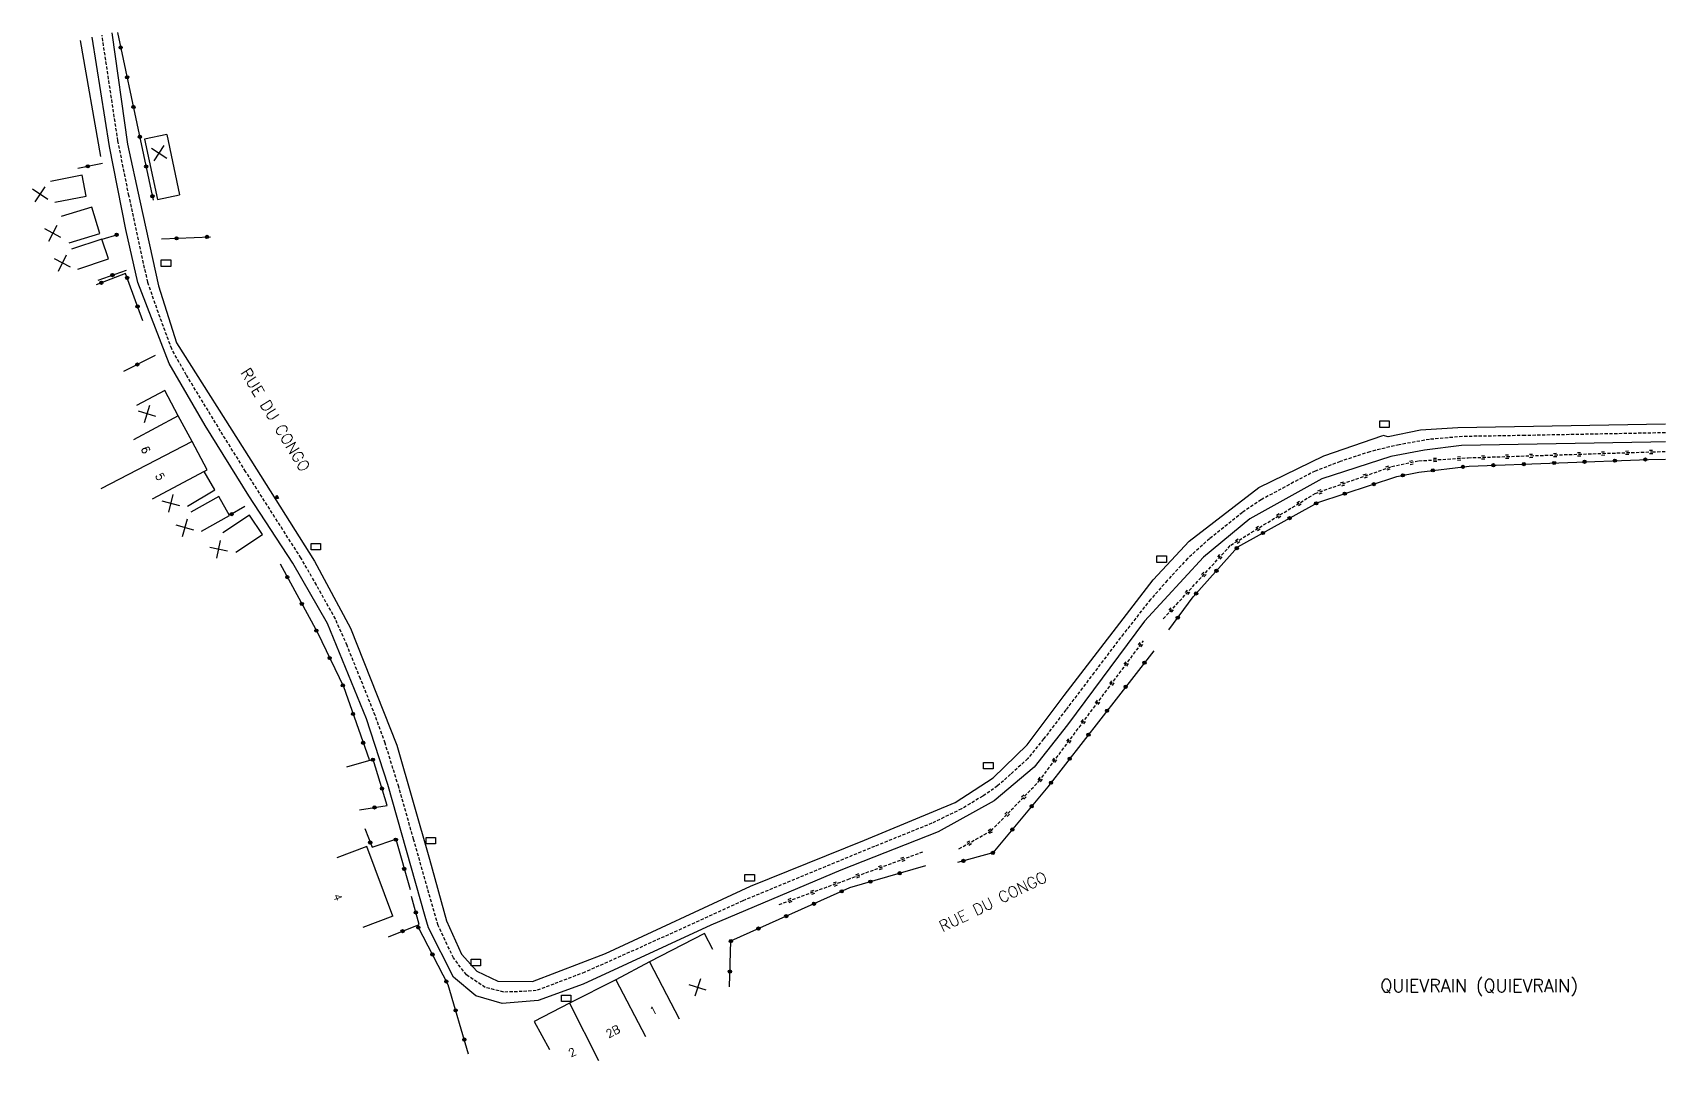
# Model space of a CAD drawing. Header units: millimetres. Extents: x 100679 to 101000, y 122000 to 122912.
# Drawn here: x 100745 to 101000, y 122751.4 to 122911.9 of the extents above; entities that cross this region are included whole.
import ezdxf
from ezdxf.enums import TextEntityAlignment as Align

# ---------------------------------------------------------------- set-up
doc = ezdxf.new("R2010")
doc.units = ezdxf.units.MM
doc.linetypes.add('DASHED', pattern=[0.75, 0.5, -0.25])
doc.layers.get('0').update_dxf_attribs({"linetype": 'CONTINUOUS'})
for name, color, linetype in [('W0001', 6, 'DASHED'), ('W0008', 7, 'CONTINUOUS'), ('W0100', 7, 'CONTINUOUS'), ('W0220', 5, 'DASHED'), ('W0302', 3, 'CONTINUOUS'), ('W0322', 7, 'CONTINUOUS'), ('W0851', 7, 'CONTINUOUS'), ('W0980', 7, 'CONTINUOUS'), ('W0989', 7, 'CONTINUOUS'), ('W0991', 7, 'CONTINUOUS'), ('W1102', 7, 'CONTINUOUS'), ('W1471', 7, 'CONTINUOUS')]:
    doc.layers.add(name, color=color, linetype=linetype)
doc.styles.get("Standard").update_dxf_attribs({"font": 'romans.shx', "width": 0.85})

# ---------------------------------------------------------------- blocks, each defined once
blk = doc.blocks.new('t220o')
at = {"color": 0, "linetype": 'Continuous'}
for p, q in [((-0.25, 0.25), (0.25, 0.25)), ((-0.25, -0.25), (0.25, -0.25))]:
    blk.add_line(p, q, dxfattribs=at)
blk = doc.blocks.new('T1471')
at = {"color": 0, "linetype": 'Continuous', "flags": 128}
blk.add_lwpolyline([(-0.75, -0.5), (-0.75, 0.5), (0.75, 0.5), (0.75, -0.5), (-0.75, -0.5)], dxfattribs=at)
blk = doc.blocks.new('t991o')
at = {"color": 0, "linetype": 'Continuous'}
for p, q in [((-1, 1), (1, -1)), ((-1, -1), (1, 1))]:
    blk.add_line(p, q, dxfattribs=at)
blk = doc.blocks.new('T851')
for p, q in [((-0.25, -0.15), (0, 0.32)), ((0, 0.32), (0.25, -0.15)), ((-0.25, -0.15), (0.25, -0.15))]:
    blk.add_line(p, q)
for major_axis in [(-0.106, 0.106), (-0.0354, 0.0354), (-0.0236, 0.0236)]:
    blk.add_ellipse((0, 0), major_axis=major_axis, ratio=1, start_param=3.926991, end_param=10.210176)
blk = doc.blocks.new('t322o')
at = {"color": 0, "linetype": 'Continuous'}
for radius in [0.25, 0.15]:
    blk.add_circle((0, 0), radius, dxfattribs=at)

msp = doc.modelspace()

# ---------------------------------------------------------------- linework, layer by layer
at = {"layer": 'W0001'}
msp.add_lwpolyline([(101000, 122849.42), (100978.08, 122849), (100968.3, 122848.84), (100963.15, 122848.39), (100958.4, 122847.56), (100953.82, 122846.47), (100949.2, 122844.93), (100945.29, 122843.44), (100941.93, 122841.69), (100936.88, 122838.97), (100933.94, 122836.99), (100928.8, 122832.88), (100925.37, 122829.77), (100922.19, 122826.35), (100919.59, 122823.39), (100915.35, 122818.03), (100910.77, 122811.98), (100906.35, 122806.14), (100902.89, 122801.6), (100900.41, 122798.53), (100897.72, 122796.08), (100895.7, 122794.26), (100893.37, 122792.67), (100890.05, 122790.68), (100885.44, 122788.44), (100876.47, 122784.82), (100855.89, 122776.32), (100840.25, 122769.2), (100831.21, 122765.17), (100826.36, 122763.33), (100823.64, 122762.31), (100821.45, 122762.15), (100818.55, 122762.08), (100815.66, 122762.81), (100812.72, 122764.76), (100810.7, 122767.41), (100808.29, 122772.49), (100804.47, 122785.94), (100802.14, 122794.14), (100800.02, 122800.96), (100798.47, 122805.27), (100796.17, 122811.02), (100794.07, 122816.22), (100792.25, 122820.35), (100789.29, 122825.65), (100786.88, 122829.87), (100783.21, 122835.58), (100778.24, 122843.38), (100774.31, 122849.68), (100768.96, 122858.46), (100766.69, 122862.52), (100764.6, 122868.15), (100762.94, 122872.95), (100760, 122886.46), (100758.28, 122895.03), (100755.8, 122911.54)], dxfattribs=at)
at = {"layer": 'W0008'}
for p, q in [((100756.99, 122894.15), (100754.28, 122911.19)), ((100757.33, 122911.89), (100759.78, 122894.51)), ((100759.77, 122894.51), (100761.72, 122885.64))]:
    msp.add_line(p, q, dxfattribs=at)
for points in [[(100830.98, 122763.33), (100823.93, 122760.75), (100818.3, 122760.31), (100814.18, 122761.51), (100810.69, 122764.39), (100806.8, 122772.11), (100806.29, 122773.86), (100800.47, 122794.48), (100797.14, 122804.75), (100791.03, 122819.65), (100785.62, 122829.04), (100778.73, 122839.56), (100778.73, 122839.56), (100771.91, 122850.56), (100766.29, 122860.25), (100761.38, 122872.9), (100759.51, 122881.18), (100756.99, 122894.15)], [(100761.72, 122885.64), (100764.6, 122872.39), (100767.46, 122863.48), (100779.03, 122845.13), (100789.01, 122829.35), (100794.64, 122818.9), (100801.85, 122800.65), (100806.95, 122782.82), (100809.62, 122773.2), (100811.94, 122767.97), (100814.33, 122765.32), (100817.65, 122763.78), (100823.03, 122763.74), (100834.46, 122768.12), (100857.08, 122778.59), (100874.91, 122785.81), (100889.07, 122791.67), (100894.98, 122795.51), (100900.29, 122800.71), (100906.09, 122808.39), (100919.97, 122826.45), (100925.64, 122832.47), (100936.5, 122840.87), (100946.66, 122845.83), (100955.89, 122848.98)], [(101000, 122850.78), (100967.57, 122850.2), (100961.75, 122849.82), (100956.71, 122848.8), (100955.9, 122848.98)], [(101000, 122847.99), (100997.73, 122847.93), (100968.15, 122847.46), (100962.37, 122846.73), (100957.13, 122845.74), (100946.35, 122842.25), (100935.11, 122835.99), (100927.84, 122830.01), (100918.66, 122819.99), (100906.59, 122803.82), (100901.41, 122797.19), (100895.14, 122791.94), (100886.42, 122787.12), (100871.19, 122781.12), (100850.88, 122772.51), (100830.98, 122763.33)]]:
    msp.add_lwpolyline(points, dxfattribs=at)
at = {"layer": 'W0100'}
for p, q in [((100765.91, 122896.01), (100762.45, 122895.27)), ((100765.91, 122896.01), (100767.88, 122886.59)), ((100801.23, 122773.92), (100796.55, 122772.16)), ((100823.3, 122757.47), (100825.69, 122753.08))]:
    msp.add_line(p, q, dxfattribs=at)
for points in [[(100762.45, 122895.27), (100764.48, 122885.87), (100767.88, 122886.59)], [(100748.43, 122885.42), (100753.33, 122886.39), (100752.69, 122889.64), (100747.78, 122888.67)], [(100750.68, 122879.1), (100755.46, 122880.54), (100754.23, 122884.65), (100749.44, 122883.21)], [(100752.04, 122875), (100756.79, 122876.57), (100755.76, 122879.68), (100751.01, 122878.12)], [(100769.14, 122837.97), (100773.44, 122840.51), (100771.76, 122843.38), (100772.22, 122843.63), (100769.86, 122848.08), (100767.7, 122852.09), (100765.59, 122856.05), (100761.18, 122853.7)], [(100771.33, 122834.08), (100775.71, 122836.49), (100774.07, 122839.46), (100769.7, 122837.04)], [(100776.69, 122830.79), (100780.85, 122833.55), (100778.85, 122836.58), (100774.68, 122833.82)], [(100801.23, 122773.92), (100797.15, 122784.79), (100792.47, 122783.03)], [(100851.21, 122768.71), (100849.91, 122771.24), (100841.33, 122766.79), (100836.04, 122764.01), (100828.81, 122760.32), (100823.3, 122757.47)]]:
    msp.add_lwpolyline(points, dxfattribs=at)
at = {"layer": 'W0220'}
for points in [[(100921.58, 122820.36), (100932.13, 122831.89), (100945.3, 122839.95), (100957.25, 122844.14), (100961.49, 122845.04), (100969.2, 122845.52), (100997.98, 122846.45), (101000, 122846.5)], [(100889.65, 122784.44), (100894.68, 122787.28), (100902.16, 122794.99), (100918.47, 122816.91)], [(100861.55, 122775.76), (100872.3, 122779.67), (100884.17, 122784.04)]]:
    msp.add_lwpolyline(points, dxfattribs=at)
at = {"layer": 'W0302'}
msp.add_line((100755.64, 122892.59), (100752.46, 122910.69), dxfattribs=at)
at = {"layer": 'W0322'}
for p, q in [((100755.9, 122891.5), (100752, 122890.71)), ((100755.8, 122879.68), (100758.27, 122880.41)), ((100765.08, 122879.69), (100772.74, 122880.04)), ((100755.19, 122873.24), (100759.61, 122874.84)), ((100759.2, 122859.03), (100764.18, 122861.52)), ((100778.1, 122837.92), (100775.75, 122836.53))]:
    msp.add_line(p, q, dxfattribs=at)
for points in [[(100758.23, 122911.91), (100761.63, 122896.03), (100763.81, 122885.76)], [(100762.17, 122866.92), (100759.48, 122874.28), (100754.9, 122872.54)], [(100922.43, 122818.64), (100926.24, 122823.8), (100933.23, 122831.6), (100945.7, 122838.53), (100958.06, 122842.57), (100961.5, 122843.29), (100969.38, 122844.21), (100997.38, 122845.27), (101000, 122845.32)], [(100783.61, 122828.95), (100789.44, 122818.23), (100793.51, 122809.78), (100797.51, 122798.39)], [(100920.09, 122815.39), (100903.56, 122794.15), (100894.97, 122783.82), (100889.45, 122782.31)], [(100796.03, 122790.54), (100800.34, 122791.23), (100798.16, 122798.37), (100793.99, 122797.19)], [(100796.84, 122787.63), (100797.98, 122784.71), (100801.69, 122785.96), (100803.91, 122778.1)], [(100853.81, 122762.91), (100854.03, 122770.06), (100872.63, 122778.39), (100884.5, 122781.82)], [(100800.54, 122770.71), (100805.33, 122772.61), (100804.15, 122777.01)], [(100813.06, 122752.38), (100809.87, 122763.2), (100805.17, 122772.25)]]:
    msp.add_lwpolyline(points, dxfattribs=at)
at = {"layer": 'W1102'}
for p, q in [((100767.7, 122852.09), (100760.72, 122848.33)), ((100769.86, 122848.08), (100755.6, 122840.66)), ((100771.76, 122843.38), (100763.64, 122839.06)), ((100841.33, 122766.79), (100845.93, 122757.91)), ((100836.04, 122764.01), (100840.7, 122755.15)), ((100828.81, 122760.32), (100833.35, 122751.41))]:
    msp.add_line(p, q, dxfattribs=at)

# ---------------------------------------------------------------- block references
at = {"layer": 'W0220'}
for p, rotation in [((100960.32, 122844.79), 11.96630942666499), ((100964.04, 122845.2), 3.562537475293203), ((100967.79, 122845.43), 3.562537475293203), ((100967.79, 122845.43), 3.562537475293203), ((100967.79, 122845.43), 3.562537475293203), ((100967.79, 122845.43), 3.562537475293203), ((100967.79, 122845.43), 3.562537475293203), ((100967.79, 122845.43), 3.562537475293203), ((100971.53, 122845.59), 1.862620949306679), ((100971.53, 122845.59), 1.862620949306679), ((100971.53, 122845.59), 1.862620949306679), ((100971.53, 122845.59), 1.862620949306679), ((100971.53, 122845.59), 1.862620949306679), ((100975.28, 122845.71), 1.862620949306679), ((100975.28, 122845.71), 1.862620949306679), ((100975.28, 122845.71), 1.862620949306679), ((100975.28, 122845.71), 1.862620949306679), ((100979.03, 122845.84), 1.862620949306679), ((100979.03, 122845.84), 1.862620949306679), ((100979.03, 122845.84), 1.862620949306679), ((100982.78, 122845.96), 1.862620949306679), ((100982.78, 122845.96), 1.862620949306679), ((100986.52, 122846.08), 1.862620949306679), ((100990.27, 122846.2), 1.862620949306679), ((100994.02, 122846.32), 1.862620949306679), ((100997.77, 122846.45), 1.862620949306679), ((100949.6, 122841.46), 19.3039218591112), ((100953.14, 122842.7), 19.3039218591112), ((100956.68, 122843.94), 19.3039218591112), ((100946.06, 122840.22), 19.3039218591112), ((100939.59, 122836.46), 31.47266923752277), ((100942.79, 122838.41), 31.47266923752277), ((100936.39, 122834.5), 31.47266923752277), ((100936.39, 122834.5), 31.47266923752277), ((100933.19, 122832.54), 31.47266923752277), ((100933.19, 122832.54), 31.47266923752277), ((100933.19, 122832.54), 31.47266923752277), ((100930.44, 122830.04), 47.53641103236257), ((100930.44, 122830.04), 47.53641103236257), ((100930.44, 122830.04), 47.53641103236257), ((100930.44, 122830.04), 47.53641103236257), ((100927.91, 122827.28), 47.53641103236257), ((100927.91, 122827.28), 47.53641103236257), ((100927.91, 122827.28), 47.53641103236257), ((100927.91, 122827.28), 47.53641103236257), ((100927.91, 122827.28), 47.53641103236257), ((100925.38, 122824.51), 47.53641103236257), ((100925.38, 122824.51), 47.53641103236257), ((100925.38, 122824.51), 47.53641103236257), ((100925.38, 122824.51), 47.53641103236257), ((100925.38, 122824.51), 47.53641103236257), ((100925.38, 122824.51), 47.53641103236257), ((100922.84, 122821.74), 47.53641103236257), ((100918.04, 122816.33), 53.34119866782336), ((100915.81, 122813.32), 53.34119866782336), ((100913.57, 122810.32), 53.34119866782336), ((100911.33, 122807.31), 53.34119866782336), ((100909.09, 122804.3), 53.34119866782336), ((100906.85, 122801.29), 53.34119866782336), ((100904.61, 122798.28), 53.34119866782336), ((100904.61, 122798.28), 53.34119866782336), ((100902.37, 122795.27), 53.34119866782336), ((100902.37, 122795.27), 53.34119866782336), ((100902.37, 122795.27), 53.34119866782336), ((100899.8, 122792.55), 45.84824446663409), ((100899.8, 122792.55), 45.84824446663409), ((100899.8, 122792.55), 45.84824446663409), ((100899.8, 122792.55), 45.84824446663409), ((100897.18, 122789.86), 45.84824446663409), ((100897.18, 122789.86), 45.84824446663409), ((100897.18, 122789.86), 45.84824446663409), ((100897.18, 122789.86), 45.84824446663409), ((100897.18, 122789.86), 45.84824446663409), ((100891.28, 122785.37), 29.42367872287363), ((100894.54, 122787.21), 29.42367872287363), ((100894.54, 122787.21), 29.42367872287363), ((100894.54, 122787.21), 29.42367872287363), ((100894.54, 122787.21), 29.42367872287363), ((100894.54, 122787.21), 29.42367872287363), ((100894.54, 122787.21), 29.42367872287363), ((100880.92, 122782.84), 20.19764992502489), ((100880.92, 122782.84), 20.19764992502489), ((100873.88, 122780.25), 20.19764992502489), ((100873.88, 122780.25), 20.19764992502489), ((100873.88, 122780.25), 20.19764992502489), ((100873.88, 122780.25), 20.19764992502489), ((100877.4, 122781.54), 20.19764992502489), ((100877.4, 122781.54), 20.19764992502489), ((100877.4, 122781.54), 20.19764992502489), ((100870.36, 122778.96), 19.99001330244025), ((100870.36, 122778.96), 19.99001330244025), ((100870.36, 122778.96), 19.99001330244025), ((100870.36, 122778.96), 19.99001330244025), ((100870.36, 122778.96), 19.99001330244025), ((100863.31, 122776.4), 19.99001330244025), ((100866.83, 122777.68), 19.99001330244025), ((100866.83, 122777.68), 19.99001330244025), ((100866.83, 122777.68), 19.99001330244025), ((100866.83, 122777.68), 19.99001330244025), ((100866.83, 122777.68), 19.99001330244025), ((100866.83, 122777.68), 19.99001330244025)]:
    msp.add_blockref('t220o', p, dxfattribs=dict(at, rotation=rotation))
at = {"layer": 'W0322'}
for p, rotation in [((100758.72, 122909.59), 282.0855143736513), ((100759.72, 122904.94), 282.0855143736513), ((100760.71, 122900.3), 282.0855143736513), ((100761.71, 122895.65), 282.0058149358801), ((100753.57, 122891.03), 191.4483317255858), ((100762.7, 122891.01), 282.0058149358801), ((100763.68, 122886.36), 282.0058149358801), ((100758.08, 122880.35), 16.25925488316326), ((100767.46, 122879.8), 2.623605910229421), ((100772.2, 122880.01), 2.623605910229421), ((100755.7, 122872.85), 200.7191450328472), ((100757.43, 122874.05), 19.90916049504019), ((100759.73, 122873.61), 110.0355116075969), ((100761.35, 122869.15), 110.0355116075969), ((100761.32, 122860.09), 26.57423871908668), ((100968.4, 122844.1), 6.627257374680915), ((100973.14, 122844.35), 2.161632840498944), ((100977.89, 122844.53), 2.161632840498944), ((100982.63, 122844.71), 2.161632840498944), ((100987.38, 122844.89), 2.161632840498944), ((100992.13, 122845.07), 2.161632840498944), ((100996.88, 122845.25), 2.161632840498944), ((100959, 122842.77), 11.84412300792635), ((100963.68, 122843.55), 6.627257374680915), ((100949.95, 122839.92), 18.09628194537595), ((100954.46, 122841.4), 18.09628194537595), ((100776.06, 122836.71), 210.5750505175083), ((100945.45, 122838.4), 29.06629149330401), ((100941.3, 122836.09), 29.06629149330401), ((100933.05, 122831.41), 48.13746798650591), ((100937.15, 122833.78), 29.06629149330401), ((100784.75, 122826.87), 298.5179613383517), ((100929.88, 122827.87), 48.13746798650591), ((100926.71, 122824.33), 48.13746798650591), ((100787.01, 122822.69), 298.5179613383517), ((100789.28, 122818.52), 298.5179613383517), ((100923.84, 122820.55), 53.63036712367841), ((100791.36, 122814.25), 295.7123666039411), ((100918.63, 122813.51), 232.0966550695294), ((100793.42, 122809.97), 295.7123666039411), ((100915.71, 122809.76), 232.0966550695294), ((100912.79, 122806.02), 232.0966550695294), ((100795.01, 122805.5), 289.3726074621873), ((100796.59, 122801.01), 289.3726074621873), ((100909.88, 122802.27), 232.0966550695294), ((100798.12, 122798.36), 195.8128748428902), ((100906.96, 122798.52), 232.0966550695294), ((100799.54, 122793.86), 107.0135749414387), ((100904.04, 122794.77), 232.0966550695294), ((100798.37, 122790.91), 9.128087898522756), ((100901.02, 122791.1), 230.2841011290355), ((100797.7, 122785.42), 291.4141675818527), ((100801.71, 122785.88), 285.8286704588298), ((100897.99, 122787.45), 230.2841011290355), ((100894.95, 122783.81), 195.2814206834723), ((100803.01, 122781.31), 285.8286704588298), ((100880.4, 122780.63), 16.10397413931399), ((100890.36, 122782.56), 195.2814206834723), ((100871.34, 122777.81), 24.13380545029274), ((100875.84, 122779.32), 16.10397413931399), ((100867.01, 122775.87), 24.13380545029274), ((100804.82, 122774.51), 105.0165756505048), ((100862.68, 122773.93), 24.13380545029274), ((100802.75, 122771.59), 21.65480752206716), ((100805.22, 122772.16), 117.4141548070781), ((100858.34, 122771.99), 24.13380545029274), ((100807.41, 122767.95), 117.4141548070781), ((100854.03, 122770.03), 88.23747358545903), ((100853.88, 122765.28), 88.23747358545903), ((100809.59, 122763.73), 117.4141548070781), ((100811.04, 122759.22), 106.4602764975445), ((100812.39, 122754.66), 106.4602764975445)]:
    msp.add_blockref('t322o', p, dxfattribs=dict(at, rotation=rotation))
at = {"layer": 'W0851'}
msp.add_blockref('T851', (100783.12, 122839.36), dxfattribs=at)
at = {"layer": 'W0991'}
for p, rotation in [((100764.74, 122893.08), 11.83174430260289), ((100746.14, 122886.66), 101.1905665246337), ((100748.14, 122880.58), 106.7123531397226), ((100749.63, 122875.93), 108.29360852219), ((100762.85, 122852.38), 118.0267504711517), ((100766.57, 122838.39), 120.5210757908659), ((100768.76, 122834.6), 118.8863460343029), ((100774.01, 122831.2), 123.5158756043619), ((100848.84, 122762.8), 207.4274204725345)]:
    msp.add_blockref('t991o', p, dxfattribs=dict(at, rotation=rotation))
at = {"layer": 'W1471'}
for p in [(100765.78, 122875.91), (100956.13, 122850.77), (100789.2, 122831.64), (100921.31, 122829.68), (100894.23, 122797.43), (100807.16, 122785.73), (100856.95, 122779.91), (100814.19, 122766.69), (100828.3, 122761.09)]:
    msp.add_blockref('T1471', p, dxfattribs=at)

# ---------------------------------------------------------------- texts
at = {"layer": 'W0980'}
msp.add_text('QUIEVRAIN (QUIEVRAIN)', height=2, dxfattribs=at).set_placement((100970.91, 122762.94), align=Align.MIDDLE)
at = {"layer": 'W0989'}
for rotation, p in [(301.3209, (100782.89, 122851.45)), (25.9483, (100894.97, 122776.2))]:
    msp.add_text('RUE DU CONGO', height=1.75, rotation=rotation, dxfattribs=at).set_placement(p, align=Align.MIDDLE)
at = {"layer": 'W0991'}
for s, rotation, p in [('6', 298.2871, (100762.62, 122846.77)), ('5', 297.9517, (100764.86, 122842.57)), ('4', 290.6031, (100792.64, 122776.89)), ('1', 27.7295, (100841.94, 122759.2)), ('2B', 27.0116, (100835.61, 122755.93)), ('2', 27.3042, (100829.26, 122752.68))]:
    msp.add_text(s, height=1.25, rotation=rotation, dxfattribs=at).set_placement(p, align=Align.MIDDLE)

doc.saveas('drawing.dxf')
